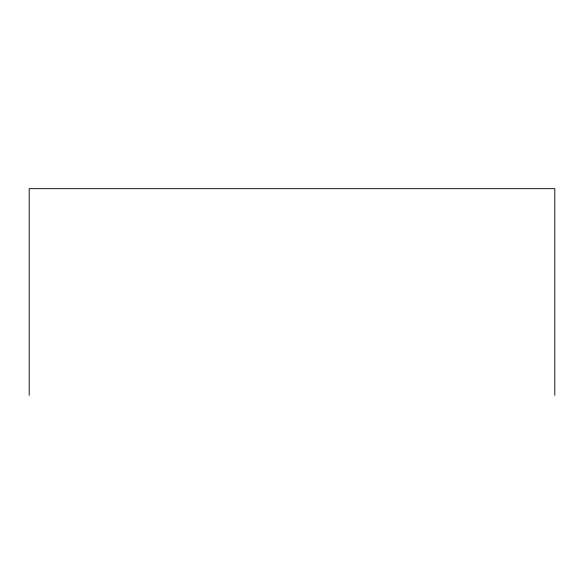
<?xml version="1.0" encoding="UTF-8"?>
<svg xmlns="http://www.w3.org/2000/svg" width="584" height="584" viewBox="0 0 584 584"><rect width="100%" height="100%" fill="white"/><g stroke="black" fill="none" stroke-linecap="round" stroke-linejoin="round"><path stroke-width="0.88" d="M554.8 395.331L554.8 188.668L29.2 188.668L29.2 395.331"/></g></svg>
